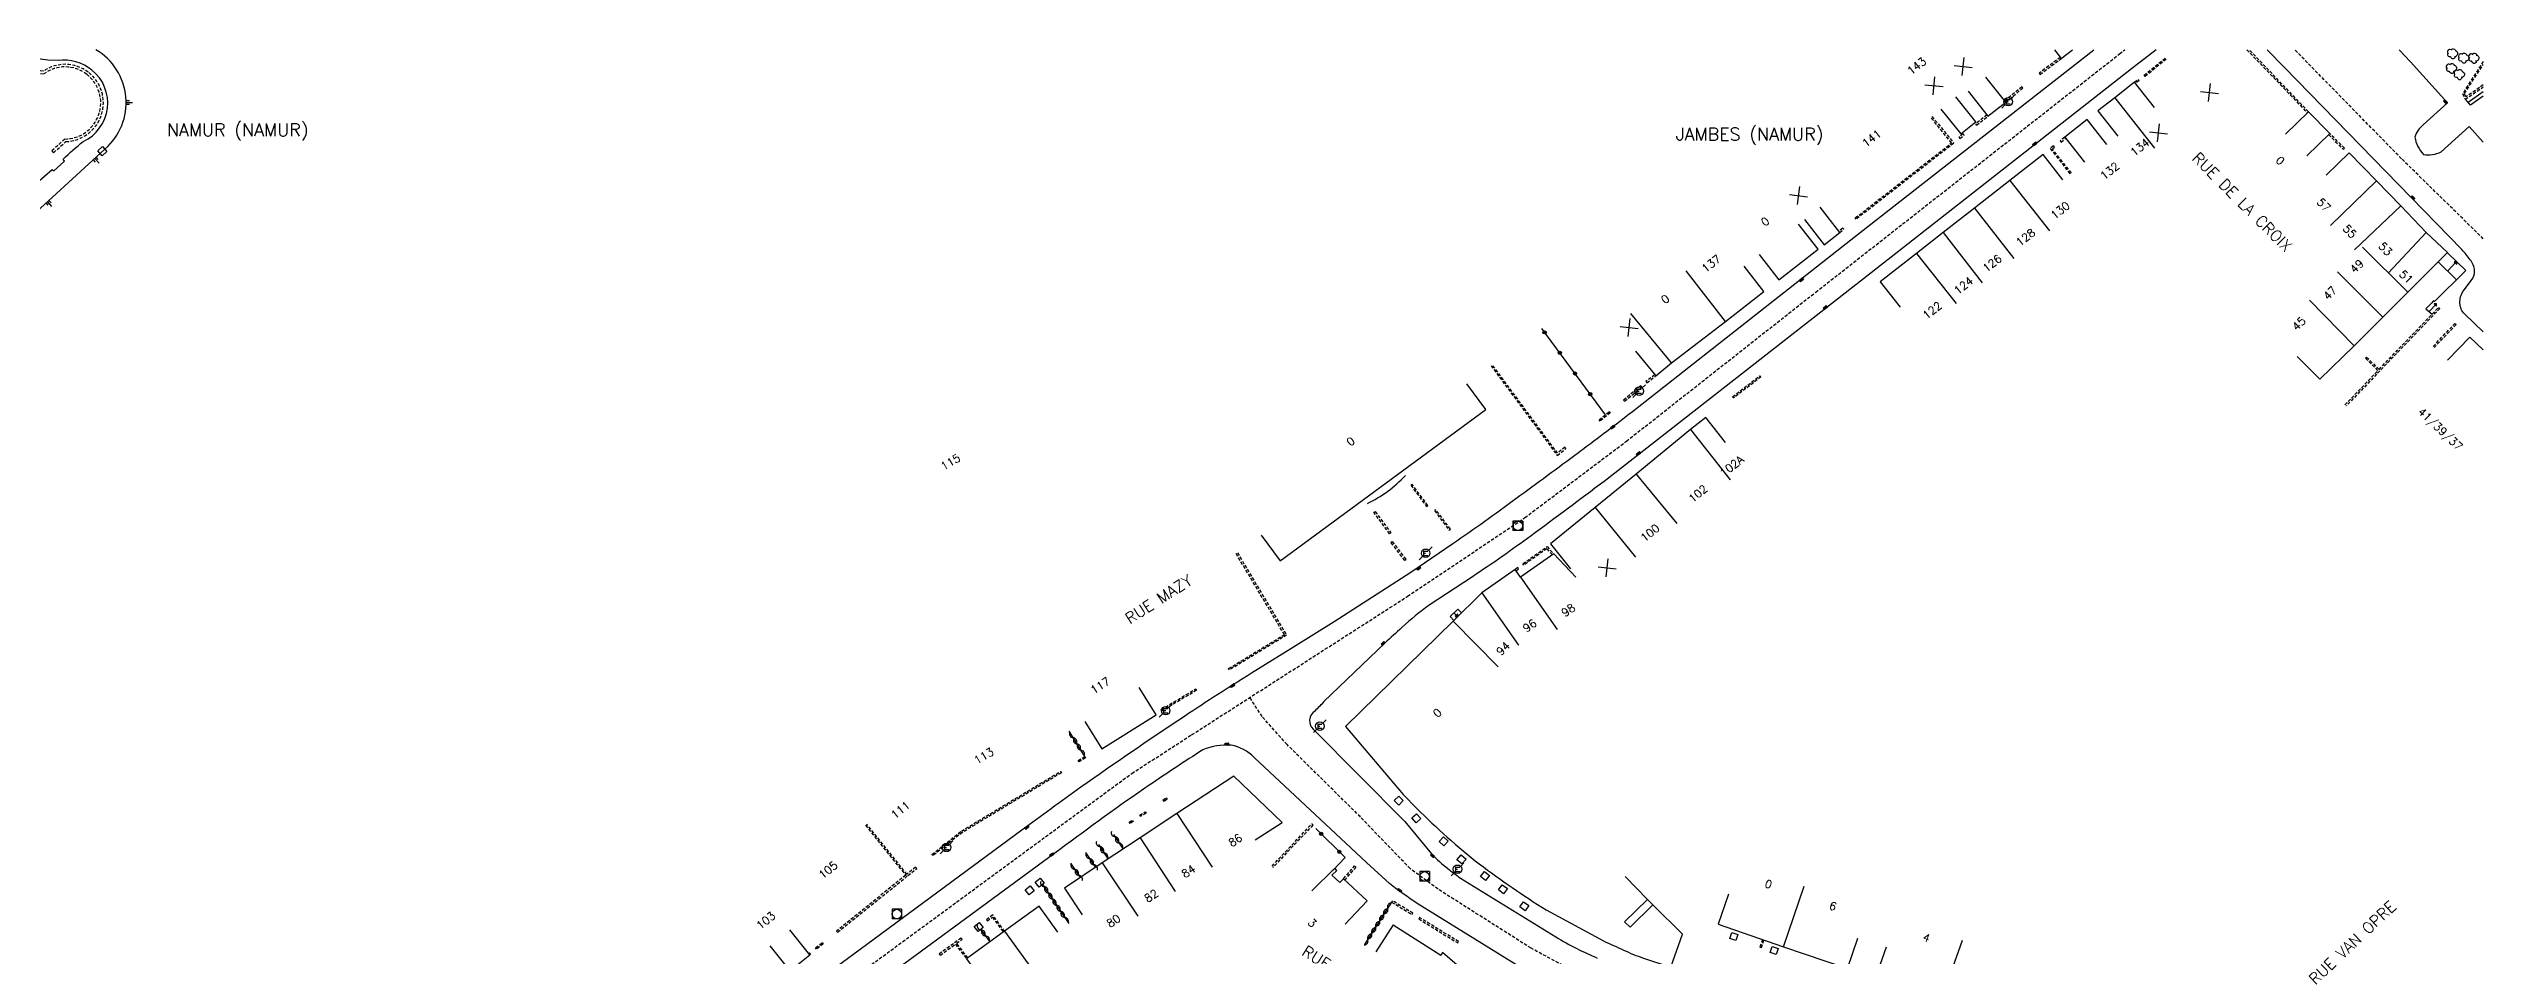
# Model space of a CAD drawing. Header units: millimetres. Extents: x 185000 to 186002, y 127000 to 128000.
# Drawn here: x 185619.6 to 186000, y 127858.5 to 128000.2 of the extents above; entities that cross this region are included whole.
import ezdxf
from ezdxf.enums import TextEntityAlignment as Align

# ---------------------------------------------------------------- set-up
doc = ezdxf.new("R2010")
doc.units = ezdxf.units.MM
doc.linetypes.add('DASHED', pattern=[0.75, 0.5, -0.25])
doc.layers.get('0').update_dxf_attribs({"linetype": 'CONTINUOUS'})
for name, color, linetype in [('W0001', 6, 'DASHED'), ('W0008', 7, 'CONTINUOUS'), ('W0100', 7, 'CONTINUOUS'), ('W0112', 1, 'DASHED'), ('W0211', 2, 'CONTINUOUS'), ('W0300', 7, 'CONTINUOUS'), ('W0310', 3, 'CONTINUOUS'), ('W0322', 7, 'CONTINUOUS'), ('W0334', 7, 'CONTINUOUS'), ('W0400', 7, 'CONTINUOUS'), ('W0420', 7, 'CONTINUOUS'), ('W0471', 7, 'CONTINUOUS'), ('W0980', 7, 'CONTINUOUS'), ('W0989', 7, 'CONTINUOUS'), ('W0991', 7, 'CONTINUOUS'), ('W1102', 7, 'CONTINUOUS')]:
    doc.layers.add(name, color=color, linetype=linetype)
doc.styles.get("Standard").update_dxf_attribs({"font": 'romans.shx', "width": 0.85})

# ---------------------------------------------------------------- blocks, each defined once
blk = doc.blocks.new('t211o')
at = {"color": 0, "linetype": 'Continuous'}
for p, q in [((-0.29, 0.5), (-0.29, 0)), ((0, 1), (0, 0)), ((0.29, 0.5), (0.29, 0))]:
    blk.add_line(p, q, dxfattribs=at)
blk = doc.blocks.new('T400')
for p, q in [((-0.15, 0.3), (0.15, 0.3)), ((-0.15, -0.25), (-0.15, 0.3)), ((-0.15, 0.15), (0.15, 0.15)), ((-0.15, 0), (0.15, 0)), ((0.15, 0.3), (0.15, -0.25)), ((-0.15, -0.15), (0.15, -0.15)), ((-0.15, -0.25), (-0.15, -0.3)), ((-0.15, -0.3), (0.15, -0.3)), ((0.15, -0.3), (0.15, -0.25))]:
    blk.add_line(p, q)
blk = doc.blocks.new('T471')
for p, q in [((-0.333334, 0.333334), (-0.333334, -0.333334)), ((-0.333334, 0.333334), (0.333334, 0.333334)), ((-0.333334, 0), (0, 0)), ((0.500001, 0.500001), (1.000002, 1.000002)), ((-0.500001, -0.500001), (-1.000002, -1.000002)), ((-0.333334, -0.333334), (0.333334, -0.333334))]:
    blk.add_line(p, q)
blk.add_ellipse((0, 0), major_axis=(0.471405, 0.471405), ratio=1, start_param=5.4977871438, end_param=11.780972451)
blk = doc.blocks.new('T420')
for p, q in [((0.75, 0.75), (-0.75, 0.75)), ((-0.75, 0.75), (-0.75, -0.75)), ((0.75, 0.75), (0.75, -0.75)), ((0.75, -0.75), (-0.75, -0.75))]:
    blk.add_line(p, q)
blk.add_ellipse((0, 0), major_axis=(-0.53, 0.53), ratio=1, start_param=3.926991, end_param=10.210176)
blk = doc.blocks.new('t112o')
at = {"color": 0, "linetype": 'Continuous'}
for p, q in [((-0.5, 0.5), (0.5, 0.5)), ((-0.5, -0.5), (-0.5, 0.5)), ((0.5, 0.5), (0.5, -0.5)), ((0.5, -0.5), (-0.5, -0.5))]:
    blk.add_line(p, q, dxfattribs=at)
blk = doc.blocks.new('t991o')
at = {"color": 0, "linetype": 'Continuous'}
for p, q in [((-1, 1), (1, -1)), ((-1, -1), (1, 1))]:
    blk.add_line(p, q, dxfattribs=at)
blk = doc.blocks.new('t322o')
at = {"color": 0, "linetype": 'Continuous'}
for radius in [0.25, 0.15]:
    blk.add_circle((0, 0), radius, dxfattribs=at)
blk = doc.blocks.new('t310o')
at = {"color": 0, "linetype": 'Continuous'}
for centre, start, end in [((-0.5, 0.38), 216.8699, 323.1304), ((0.5, -0.37), 36.8699, 143.1303)]:
    blk.add_arc(centre, 0.625, start, end, dxfattribs=at)
blk = doc.blocks.new('T300')
for p, q in [((-0.8, 0.51), (-0.86, 0.34)), ((-0.86, 0.34), (-0.86, 0.17)), ((-0.86, 0.17), (-0.74, 0.06)), ((-0.69, 0.63), (-0.8, 0.51)), ((-0.8, -0.06), (-0.74, 0.06)), ((-0.74, 0.06), (-0.69, 0.11)), ((-0.57, 0.69), (-0.69, 0.63)), ((-0.46, 0.69), (-0.57, 0.69)), ((-0.29, 0.63), (-0.46, 0.69)), ((-0.29, 0.63), (-0.17, 0.74)), ((-0.23, 0.57), (-0.29, 0.63)), ((-0.17, 0.74), (-0.06, 0.8)), ((-0.06, 0.8), (0.06, 0.8)), ((0.06, 0.8), (0.23, 0.74)), ((0.23, 0.74), (0.34, 0.63)), ((0.34, 0.63), (0.4, 0.51)), ((0.46, 0.46), (0.34, 0.46)), ((0.4, 0.51), (0.4, 0.46)), ((0.57, 0.4), (0.46, 0.46)), ((0.57, 0.4), (0.69, 0.29)), ((0.69, 0.29), (0.74, 0.17)), ((0.74, 0.06), (0.69, -0.17)), ((0.74, 0.17), (0.74, 0.06)), ((-0.8, -0.17), (-0.8, -0.06)), ((-0.8, -0.23), (-0.8, -0.17)), ((-0.74, -0.34), (-0.8, -0.23)), ((-0.69, -0.4), (-0.74, -0.34)), ((-0.51, -0.46), (-0.69, -0.4)), ((-0.4, -0.46), (-0.51, -0.46)), ((-0.4, -0.46), (-0.34, -0.46)), ((-0.34, -0.46), (-0.34, -0.4)), ((-0.34, -0.51), (-0.34, -0.46)), ((-0.29, -0.63), (-0.34, -0.51)), ((-0.17, -0.74), (-0.29, -0.63)), ((-0.06, -0.8), (-0.17, -0.74)), ((0.06, -0.8), (-0.06, -0.8)), ((0.17, -0.74), (0.06, -0.8)), ((0.23, -0.69), (0.17, -0.74)), ((0.29, -0.46), (0.23, -0.46)), ((0.29, -0.63), (0.23, -0.69)), ((0.46, -0.4), (0.29, -0.46)), ((0.34, -0.51), (0.29, -0.63)), ((0.34, -0.51), (0.34, -0.46)), ((0.57, -0.34), (0.46, -0.4)), ((0.63, -0.29), (0.57, -0.34)), ((0.69, -0.17), (0.63, -0.29))]:
    blk.add_line(p, q)

msp = doc.modelspace()

# ---------------------------------------------------------------- linework, layer by layer
at = {"layer": 'W0001'}
for points in [[(185551.8, 127578.6), (185566.26, 127595.71), (185591.82, 127630.13), (185612.29, 127661.12), (185636.43, 127724.75), (185649.69, 127760.94), (185653.36, 127770.4), (185657.14, 127778.09), (185660.69, 127783.76), (185666.02, 127790.39), (185670.87, 127795.83), (185677.85, 127803.04), (185697.02, 127819.48), (185729.45, 127843.25), (185788.85, 127886.9), (185798.2, 127892.93), (185831.93, 127914.57), (185850.27, 127926.87), (185866.13, 127938.82), (185895.71, 127962.12), (185943.16, 127999.35)], [(185943.16, 127999.35), (185943.99, 128000)], [(186000, 127970.45), (185987.23, 127982.97), (185970.54, 128000)], [(185824.56, 127880.09), (185813.11, 127891.39), (185809.21, 127895.77), (185807.29, 127898.76)], [(185704.88, 127660.86), (185723.99, 127683.36), (185748.38, 127712.3), (185753.88, 127719.04), (185797.05, 127770.07), (185820.29, 127797.76), (185855.26, 127838.41), (185864.3, 127851.58), (185859.52, 127855.11), (185851.22, 127859.57), (185836.69, 127868.8), (185832.33, 127872.02), (185824.24, 127880.42)]]:
    msp.add_lwpolyline(points, dxfattribs=at)
at = {"layer": 'W0008', "flags": 128}
for points in [[(185710.53, 127833.03), (185746.41, 127859.44), (185771.67, 127878.06, -0.004), (185780.9, 127884.77, -0.0084), (185797.06, 127895.85, -0.0081), (185807.57, 127902.62), (185813.69, 127906.4), (185820.49, 127910.66), (185832.42, 127918.37), (185839.03, 127922.84, 0.0091), (185848.87, 127929.87, 0.0023), (185858.65, 127937.07, 0.0013), (185861.04, 127938.86, 0.0049), (185869.04, 127945.01), (185902.66, 127971.42), (185939.14, 128000)], [(186000, 127955.89), (185997.06, 127958.7, -0.1868), (185996.35, 127960.38, -0.1737), (185996.9, 127962.31), (185998.12, 127963.95, 0.1597), (185998.64, 127965.45, 0.1457), (185997.96, 127967.18, 0.0367), (185996.64, 127968.76), (185968.92, 127997.24), (185966.24, 128000, 0.1889)], [(185986.88, 128000), (185988.61, 127998.09), (185994.38, 127991.71), (185990.62, 127988.27, 0.1582), (185989.31, 127986.35, 0.1581), (185990.66, 127983.63, 0.1551), (185993.42, 127984.06), (185997.78, 127988), (186000, 127985.55)], [(185825.5, 127872.98), (185807.98, 127889.39, 0.1473), (185804.36, 127891.3, 0.1127), (185799.95, 127890.58, 0.006), (185791.54, 127885.04, 0.0088), (185777.63, 127875.02), (185742.03, 127848.83), (185704.94, 127821.26, 0.0453), (185697.13, 127814.75, 0.00642), (185690.05, 127807.54, 0.0699), (185690.04, 127807.52), (185676, 127791.48, 0.1312), (185674.49, 127788.59, 0.1459), (185674.79, 127785.79, 0.1044), (185675.76, 127784.35), (185702.23, 127759.29, 0.011), (185711.83, 127750.69, 0.0008), (185715.85, 127747.23)], [(185831.51, 127879.39), (185835.68, 127874.3, 0.0354), (185838.22, 127872.01, 0.0109), (185840.22, 127870.52), (185855.09, 127861.33, 0.0139), (185858.37, 127859.52, 0.0106), (185861.58, 127858.02, 0.0499)], [(185715.85, 127747.23), (185718.31, 127745.19, 0.0057), (185721.93, 127742.25), (185749.01, 127720.69, 0.1971), (185750.13, 127720.39, 0.083), (185750.93, 127720.69), (185779.22, 127754.26), (185823.5, 127806.76), (185857.9, 127847.02, 0.1426), (185858.81, 127849.37, 0.1456), (185857.58, 127851.62), (185833.44, 127866.55, -0.0166), (185829.11, 127869.69), (185825.5, 127872.98)]]:
    msp.add_lwpolyline(points, format="xyb", dxfattribs=at)
msp.add_lwpolyline([(185948.87, 128000), (185945.03, 127997.01)], dxfattribs=at)
at = {"layer": 'W0008'}
msp.add_lwpolyline([(185945.03, 127997.01), (185903.17, 127964.17), (185862.63, 127932.53, -0.0039), (185851.22, 127924.03, -0.0121), (185842.08, 127917.64), (185835.31, 127913.19, 0.038), (185831.06, 127909.69, 0.0079), (185828.38, 127907.24), (185818.87, 127898.11, -0.0027), (185817.44, 127896.62, 0.478233), (185817.18, 127893.79), (185831.51, 127879.39)], format="xyb", dxfattribs=at)
at = {"layer": 'W0100'}
for p, q in [((185829.68, 127863.23), (185826.99, 127859.02)), ((185837.37, 127858.9), (185837.11, 127858.49))]:
    msp.add_line(p, q, dxfattribs=at)
for points in [[(185932.98, 128000), (185934.06, 127998.62), (185935.81, 128000)], [(185919.52, 127993.55), (185922.61, 127989.62), (185925.39, 127991.8), (185922.3, 127995.73)], [(185915.23, 127990.71), (185918.39, 127986.84), (185920.73, 127988.75), (185917.57, 127992.62)], [(185997.61, 127991.82), (186000, 127993.48)], [(185941.19, 127985.18), (185938.09, 127989.11), (185934.61, 127986.35), (185937.71, 127982.43)], [(185886.88, 127967.99), (185889.95, 127964.04), (185896.08, 127968.81), (185893.01, 127972.76)], [(185893.93, 127973.49), (185897, 127969.53), (185899.45, 127971.44), (185896.39, 127975.39)], [(185994.41, 127965.41), (185995.83, 127966.88), (185995.43, 127966.87), (185995.84, 127966.48), (185995.83, 127966.88)], [(185991.52, 127959.09), (185992.7, 127960.31), (185992.3, 127960.3), (185992.71, 127959.91), (185992.7, 127960.31)], [(186000, 127953.08), (185997.88, 127955.1), (185994.43, 127951.48)], [(185809.07, 127924.12), (185812.04, 127920.1), (185844.14, 127943.78), (185841.17, 127947.8)], [(185858.23, 127917.59), (185854.76, 127921.19), (185849.59, 127917.56), (185848.74, 127918.77), (185843.53, 127915.12), (185839.04, 127910.67), (185822.23, 127894.21), (185831.23, 127883.58), (185833.39, 127881.4)], [(185839.18, 127910.8), (185838.58, 127911.4), (185839.78, 127912.58), (185840.37, 127911.99)], [(185839.18, 127911.99), (185839.78, 127911.4), (185839.78, 127911.8), (185839.38, 127911.4), (185839.78, 127911.4)], [(185781.52, 127895), (185784.17, 127890.76), (185792.66, 127896.05), (185790.02, 127900.3)], [(185732.3, 127859.93), (185735.43, 127856.03), (185738.55, 127858.54), (185735.42, 127862.44)], [(185829.68, 127863.23), (185837.11, 127858.49)]]:
    msp.add_lwpolyline(points, dxfattribs=at)
at = {"layer": 'W0100', "flags": 128}
for points in [[(185948.62, 127991), (185945.52, 127994.93), (185942.43, 127992.48), (185939.8, 127990.43), (185942.88, 127986.49)], [(186000, 127992.75), (185998.01, 127991.34), (185997.22, 127992.3)], [(185972.43, 127983.43), (185976.01, 127986.92), (185972.69, 127990.31), (185969.12, 127986.82)], [(185934.32, 127979.68), (185931.24, 127983.62), (185926.05, 127979.55), (185920.51, 127975.25), (185915.6, 127971.46), (185911.45, 127968.18), (185905.79, 127963.71), (185908.89, 127959.78)], [(185970.94, 127952.06), (185974.45, 127948.5), (185979.8, 127953.72), (185984.3, 127958.2), (185988.19, 127962.09), (185994.43, 127968.29), (185991.07, 127971.43), (185987.14, 127975.59), (185983.29, 127979.52), (185979.02, 127983.89), (185975.45, 127980.39)], [(185994.39, 127968.27), (185997.27, 127965.49), (185992.37, 127960.64), (185992.24, 127960.75), (185991.89, 127960.39), (185991.04, 127959.52), (185992, 127958.67)], [(185867.54, 127952.87), (185870.72, 127949.01), (185873.19, 127951.04), (185881.59, 127957.53), (185887.6, 127962.2), (185884.52, 127966.15)], [(185992.96, 127966.83), (185995.81, 127964.04)], [(185881.59, 127938.59), (185878.51, 127942.53), (185876.14, 127940.67), (185867.66, 127933.69), (185861.22, 127928.46), (185854.24, 127922.75), (185857.41, 127918.88)], [(185808.12, 127876.5), (185812.32, 127879.21), (185804.79, 127886.48), (185795.9, 127880.61), (185790.13, 127876.81), (185784.24, 127872.89), (185778.34, 127868.98), (185781.11, 127864.81)], [(185822.17, 127863.34), (185825.61, 127866.97), (185821.93, 127870.44), (185821.35, 127869.82), (185820.11, 127870.97), (185820.89, 127871.74), (185820.55, 127872.07), (185817, 127868.54)], [(185777.31, 127862.1), (185774.37, 127866.14), (185768.96, 127862.21), (185763.04, 127857.92), (185765.98, 127853.87)], [(185882.08, 127868.04), (185880.46, 127863.31), (185890.64, 127859.81), (185900.68, 127856.4), (185902.3, 127861.13)], [(185841.18, 127855.62), (185837.37, 127858.9)], [(185906.73, 127859.71), (185905.06, 127854.99), (185915.29, 127851.38), (185913.61, 127846.13), (185914.09, 127845.94), (185915.21, 127841.44), (185914.86, 127841.02), (185923.26, 127832.96), (185926.72, 127836.57)]]:
    msp.add_lwpolyline(points, dxfattribs=at)
msp.add_lwpolyline([(185833.39, 127881.4, 0.029234), (185843.14, 127872.74, 0.0211), (185853.58, 127865.56), (185862.54, 127860.7, -0.0006), (185865.69, 127859.28, 0.0281), (185868.77, 127858.02), (185873.08, 127856.63), (185874.88, 127861.75), (185870.27, 127866.34), (185869.42, 127867.21), (185865.92, 127870.78)], format="xyb", dxfattribs=at)
at = {"layer": 'W0112'}
for points in [[(185933.91, 127998.81), (185930.6, 127996.35), (185930.75, 127996.15), (185934.06, 127998.62)], [(185950.46, 127998.52), (185947.16, 127995.83), (185947, 127996.03), (185950.31, 127998.72)], [(185963.08, 128000), (185972.51, 127990.14)], [(185972.69, 127990.31), (185963.42, 128000)], [(185945.52, 127994.93), (185946.08, 127995.37), (185946.23, 127995.17), (185945.67, 127994.73)], [(186000, 127998.17), (185996.77, 127993.16), (185997.18, 127992.27), (186000, 127994.2)], [(186000, 127994.5), (185997.29, 127992.65), (185997.05, 127993.14), (186000, 127997.71)], [(185925.39, 127991.8), (185928.08, 127994.03), (185927.92, 127994.22), (185925.23, 127992)], [(185913.86, 127989.59), (185917.28, 127985.4), (185902.03, 127973.51), (185901.88, 127973.71), (185916.93, 127985.44), (185913.66, 127989.43)], [(185922.46, 127989.81), (185920.68, 127988.42), (185920.84, 127988.22), (185922.61, 127989.62)], [(185935.65, 127980.72), (185932.67, 127984.52), (185932.99, 127984.79), (185932.83, 127984.98), (185932.33, 127984.56), (185935.45, 127980.57)], [(185934.61, 127986.35), (185933.87, 127985.77), (185934.03, 127985.57), (185934.77, 127986.16)], [(185975.82, 127986.74), (185978.12, 127984.44), (185978.3, 127984.62), (185976.01, 127986.92)], [(185899.45, 127971.44), (185900.08, 127971.94), (185899.93, 127972.14), (185899.3, 127971.63)], [(185978.37, 127944.48), (185983.54, 127949.86), (185981.58, 127951.79), (185981.76, 127951.97), (185983.71, 127950.04), (185993.01, 127959.72), (185993.19, 127959.55), (185978.55, 127944.3)], [(185992.16, 127953.64), (185995.56, 127957.21), (185995.74, 127957.04), (185992.34, 127953.47)], [(185844.97, 127950.61), (185855.33, 127936.58), (185856.68, 127937.67), (185856.52, 127937.87), (185855.37, 127936.94), (185845.17, 127950.76)], [(185870.56, 127949.2), (185869.17, 127948.14), (185869.32, 127947.94), (185870.72, 127949.01)], [(185805.35, 127921.38), (185813.03, 127908.5), (185804.11, 127903.06), (185803.98, 127903.28), (185812.69, 127908.58), (185805.14, 127921.25)], [(185848.88, 127918.57), (185849.28, 127918.85), (185849.14, 127919.06), (185848.74, 127918.77)], [(185854.56, 127921.04), (185853.7, 127922.02), (185850.09, 127919.45), (185849.94, 127919.65), (185853.74, 127922.35), (185854.76, 127921.19)], [(185747.26, 127878.78), (185753.52, 127870.98), (185742.72, 127862.25), (185742.88, 127862.06), (185753.87, 127870.94), (185755.24, 127872.03), (185755.08, 127872.23), (185753.71, 127871.14), (185753.71, 127871.14), (185747.46, 127878.94)], [(185810.76, 127872.42), (185816.97, 127878.99), (185817.15, 127878.82), (185810.9, 127872.21)], [(185821.93, 127870.44), (185823.66, 127872.43), (185823.85, 127872.26), (185822.12, 127870.28)], [(185768.97, 127862.22), (185767.12, 127864.77), (185766.14, 127864.03), (185766.29, 127863.84), (185767.07, 127864.42), (185768.77, 127862.08)], [(185738.54, 127858.55), (185738.67, 127858.68), (185738.5, 127858.86), (185738.39, 127858.74)], [(185763.24, 127858.07), (185761.48, 127860.34), (185762.33, 127860.96), (185762.18, 127861.16), (185758.76, 127858.67), (185758.91, 127858.47), (185761.28, 127860.19), (185763.04, 127857.92)], [(185887.38, 127860.93), (185886.97, 127859.74), (185887.21, 127859.66), (185887.62, 127860.85)]]:
    msp.add_lwpolyline(points, dxfattribs=at)
msp.add_lwpolyline([(185616.1, 127996.54), (185618.89, 127996.22, -0.336962), (185625.56, 127996.18, -0.714226), (185622.15, 127986.05), (185620.12, 127984.19), (185620.39, 127983.9), (185622.3, 127985.65, 0.704493), (185625.81, 127996.5, 0.329346), (185618.78, 127996.63), (185616.15, 127996.93)], format="xyb", close=True, dxfattribs=at)
for points in [[(185918.23, 127986.14), (185918.89, 127986.67), (185918.73, 127986.87), (185918.07, 127986.34)], [(185865.84, 127945.05), (185868.53, 127947.29), (185868.37, 127947.48), (185865.68, 127945.25)], [(185882.72, 127945.77), (185886.99, 127949.06), (185887.15, 127948.86), (185882.88, 127945.57)], [(185861.85, 127942.16), (185863.45, 127943.46), (185863.61, 127943.26), (185862.01, 127941.96)], [(185832.43, 127931.92), (185834.91, 127928.62), (185835.11, 127928.77), (185832.63, 127932.07)], [(185826.87, 127927.83), (185829.33, 127924.49), (185829.13, 127924.34), (185826.67, 127927.68)], [(185838.62, 127925.07), (185836.34, 127928.11), (185836.14, 127927.96), (185838.42, 127924.92)], [(185831.49, 127920.16), (185829.34, 127923), (185829.54, 127923.16), (185831.69, 127920.31)], [(185793.45, 127896.88), (185798.84, 127900.1), (185798.97, 127899.89), (185793.58, 127896.67)], [(185781.64, 127889.34), (185780.61, 127888.69), (185780.47, 127888.9), (185781.51, 127889.55)], [(185777.84, 127887), (185762.39, 127877.68), (185757.79, 127874.05), (185757.63, 127874.24), (185762.24, 127877.89), (185777.71, 127887.21)], [(185791.07, 127880.66), (185790.2, 127880.17), (185790.08, 127880.38), (185790.94, 127880.87)], [(185794.36, 127882.88), (185793.88, 127882.49), (185793.72, 127882.69), (185794.2, 127883.07)], [(185788.43, 127879.26), (185788.94, 127879.6), (185789.08, 127879.39), (185788.57, 127879.05)], [(185829.44, 127866.79), (185832.64, 127864.82), (185832.77, 127865.04), (185829.57, 127867)], [(185833.68, 127864.15), (185839.78, 127860.39), (185839.91, 127860.6), (185833.81, 127864.36)], [(185740.63, 127860.24), (185739.61, 127859.43), (185739.45, 127859.63), (185740.48, 127860.44)]]:
    msp.add_lwpolyline(points, close=True, dxfattribs=at)
at = {"layer": 'W0211'}
msp.add_lwpolyline([(185445.38, 127817.53), (185455.9, 127827.14), (185495.28, 127862.97), (185531.22, 127895.7), (185565.58, 127927.06), (185600.95, 127959.2), (185600.24, 127960.01), (185612.62, 127971.33), (185613.28, 127970.61), (185628.42, 127984.48, 0.512649), (185627.01, 128000)], format="xyb", dxfattribs=at)
at = {"layer": 'W0310'}
for p, q in [((185781.51, 127889.55), (185779.07, 127893.47)), ((185785.98, 127877.35), (185787.5, 127875.06)), ((185781.63, 127874.53), (185783.19, 127872.19)), ((185783.65, 127875.78), (185785.16, 127873.5)), ((185774.87, 127869.62), (185778.99, 127863.41)), ((185779.29, 127872.88), (185780.8, 127870.61)), ((185829.44, 127866.79), (185825.21, 127860.16)), ((185765.17, 127862.61), (185766.66, 127860.55))]:
    msp.add_line(p, q, dxfattribs=at)
at = {"layer": 'W0322'}
msp.add_line((185862.84, 127942.96), (185852.89, 127956.45), dxfattribs=at)
at = {"layer": 'W0322', "flags": 128}
msp.add_lwpolyline([(185820.3, 127871.77), (185822.17, 127873.75), (185817.62, 127878.27)], dxfattribs=at)
at = {"layer": 'W0334'}
msp.add_lwpolyline([(185611.14, 127973.07, 0.085973), (185617.77, 127979.19), (185620.16, 127981.3), (185620.41, 127981.07), (185622.09, 127982.61), (185621.9, 127982.89, -0.030551), (185625.03, 127985.66, 0.554543), (185626.39, 127996.83, 0.207058), (185621.09, 127998.3), (185619.49, 127998.36), (185616.86, 127998.72), (185616.88, 127999.06), (185614.57, 127999.35), (185614.52, 127998.96), (185612.07, 127999.26), (185610.05, 127999.66), (185606.59, 127999.85)], format="xyb", dxfattribs=at)
at = {"layer": 'W0334', "flags": 128}
msp.add_lwpolyline([(185825.65, 127929.06, 0.0346), (185828.79, 127930.94, 0.0357), (185831.6, 127933.45)], format="xyb", dxfattribs=at)
at = {"layer": 'W1102'}
for p, q in [((185942.43, 127992.48), (185948.62, 127984.64)), ((185926.05, 127979.55), (185932.21, 127971.68)), ((185983.29, 127979.52), (185976.15, 127972.52)), ((185920.51, 127975.25), (185926.64, 127967.36)), ((185987.14, 127975.59), (185979.87, 127968.72)), ((185911.45, 127968.18), (185917.65, 127960.33)), ((185915.6, 127971.46), (185921.72, 127963.55)), ((185988.19, 127962.09), (185981.13, 127969.16)), ((185991.07, 127971.43), (185985.17, 127965.11)), ((185881.59, 127957.53), (185875.47, 127965.44)), ((185984.3, 127958.2), (185977.24, 127965.29)), ((185979.8, 127953.72), (185972.82, 127960.88)), ((185873.19, 127951.04), (185866.84, 127958.76)), ((185876.14, 127940.67), (185882.31, 127932.8)), ((185867.66, 127933.69), (185874.01, 127925.97)), ((185861.22, 127928.46), (185867.53, 127920.7)), ((185843.53, 127915.12), (185849.27, 127906.93)), ((185849.59, 127917.56), (185855.33, 127909.37)), ((185839.04, 127910.67), (185846.09, 127903.57)), ((185795.9, 127880.61), (185801.41, 127872.26)), ((185790.13, 127876.81), (185795.64, 127868.46)), ((185784.24, 127872.89), (185789.77, 127864.56)), ((185890.64, 127859.81), (185893.9, 127869.26)), ((185768.96, 127862.21), (185774.83, 127854.12)), ((185915.29, 127851.38), (185918.62, 127860.81))]:
    msp.add_line(p, q, dxfattribs=at)
msp.add_lwpolyline([(185870.27, 127866.34), (185866.7, 127862.84), (185865.85, 127863.71), (185869.42, 127867.21)], dxfattribs=at)

# ---------------------------------------------------------------- block references
at = {"layer": 'W0112'}
for p, rotation in [((185628.01, 127984.15), 42.48523160634409), ((185830.56, 127882.64), 314.9206343370275), ((185833.3, 127879.89), 311.9733077749127), ((185837.59, 127876.26), 317.093229955235), ((185840.36, 127873.45), 139.1059511777444), ((185772.88, 127868.61), 37.71043182399556), ((185774.44, 127869.82), 217.7104318231752), ((185844.05, 127870.85), 141.0425407829277), ((185846.83, 127868.78), 143.7390668630748), ((185850.18, 127866.13), 143.9780036186915), ((185764.92, 127862.9), 217.9056885698065), ((185882.91, 127861.41), 340.6273415495309), ((185889.22, 127859.23), 161.175504824453)]:
    msp.add_blockref('t112o', p, dxfattribs=dict(at, rotation=rotation))
at = {"layer": 'W0211'}
for p, rotation in [((185631.73, 127991.72), 269.801822687223), ((185626.82, 127983.01), 222.4852316063441), ((185619.44, 127976.26), 222.4852316063441)]:
    msp.add_blockref('t211o', p, dxfattribs=dict(at, rotation=rotation))
at = {"layer": 'W0300'}
for p in [(185995.25, 127999.37), (185996.99, 127998.68), (185998.57, 127998.66), (185995.08, 127997.07), (185996.3, 127996.12)]:
    msp.add_blockref('T300', p, dxfattribs=at)
at = {"layer": 'W0310'}
for p, rotation in [((185779.68, 127892.49), 121.9482898528308), ((185780.29, 127891.51), 121.9482898528308), ((185780.9, 127890.53), 121.9482898528308), ((185786.22, 127876.98), 303.5822442587959), ((185786.86, 127876.02), 303.5822442587959), ((185782.27, 127873.57), 303.582244258482), ((185782.91, 127872.61), 303.582244258482), ((185783.88, 127875.43), 303.5822442586157), ((185784.52, 127874.47), 303.5822442586157), ((185775.16, 127869.18), 303.5822442587511), ((185779.92, 127871.92), 303.5822442585456), ((185780.56, 127870.96), 303.5822442585456), ((185775.8, 127868.22), 303.5822442587511), ((185776.44, 127867.26), 303.5822442587511), ((185777.08, 127866.29), 303.5822442587511), ((185777.72, 127865.33), 303.5822442587511), ((185828.19, 127864.84), 237.4556570517194), ((185828.82, 127865.81), 237.4556570517194), ((185765.31, 127862.42), 305.9636567975758), ((185765.99, 127861.49), 305.9636567975758), ((185778.35, 127864.37), 303.5822442587511), ((185825.71, 127860.94), 237.4556570517194), ((185826.33, 127861.92), 237.4556570517194), ((185826.95, 127862.89), 237.4556570517194), ((185827.57, 127863.87), 237.4556570517194)]:
    msp.add_blockref('t310o', p, dxfattribs=dict(at, rotation=rotation))
at = {"layer": 'W0322'}
for p, rotation in [((185853.34, 127955.83), 126.4218469811437), ((185855.72, 127952.62), 126.4218469811437), ((185858.09, 127949.4), 126.4218469811437), ((185860.47, 127946.18), 126.4218469811437), ((185818.43, 127877.46), 135.1976819388718), ((185821.27, 127874.64), 135.1976819388718)]:
    msp.add_blockref('t322o', p, dxfattribs=dict(at, rotation=rotation))
at = {"layer": 'W0400'}
for p, rotation in [((185994.1, 127991.85), 222.707918171181), ((185929.91, 127985.28), 127.8199875520264), ((185989, 127976.86), 42.15449388754196), ((185893.47, 127964.04), 309.5736406123457), ((185897.2, 127959.7), 128.2439098046197), ((185863.97, 127941), 307.6599587356105), ((185868.02, 127936.88), 127.3552854226206), ((185833.66, 127918.94), 307.4749611250556), ((185828.11, 127907.18), 134.7525353439615), ((185804.61, 127900.61), 123.2738582044542), ((185803.72, 127891.47), 90), ((185772.43, 127878.47), 306.8103561495031), ((185776.33, 127874.19), 305.785848049571), ((185835.83, 127874.03), 47.85280846265481), ((185830.69, 127868.6), 235.0463834775365)]:
    msp.add_blockref('T400', p, dxfattribs=dict(at, rotation=rotation))
at = {"layer": 'W0420'}
for p in [(185849.15, 127925.59), (185849.19, 127925.59), (185834.59, 127870.79), (185752.14, 127864.9)]:
    msp.add_blockref('T420', p, dxfattribs=at)
at = {"layer": 'W0471'}
for p in [(185925.77, 127991.88), (185868.11, 127946.64), (185834.76, 127921.3), (185794.14, 127896.7), (185818.23, 127894.28), (185759.91, 127875.33), (185839.74, 127871.91)]:
    msp.add_blockref('T471', p, dxfattribs=at)
at = {"layer": 'W0991'}
for p, rotation in [((185918.74, 127997.39), 38.18765247589413), ((185914.18, 127994.38), 39.26529870108368), ((185957.2, 127993.34), 38.59641533146971), ((185949.24, 127987.03), 38.2919052257359), ((185893.02, 127977.2), 37.78250770799992), ((185866.56, 127956.59), 39.41427973456638), ((185863.12, 127919.03), 39.29164150817195)]:
    msp.add_blockref('t991o', p, dxfattribs=dict(at, rotation=rotation))

# ---------------------------------------------------------------- texts
at = {"layer": 'W0980'}
for s, p in [('NAMUR (NAMUR)', (185649.15, 127987.34)), ('JAMBES (NAMUR)', (185885.37, 127986.67))]:
    msp.add_text(s, height=2, dxfattribs=at).set_placement(p, align=Align.MIDDLE)
at = {"layer": 'W0989'}
for s, rotation, p in [('RUE DE LA CROIX', 315.0537, (185962.34, 127976.2)), ('RUE MAZY', 32.8483, (185793.06, 127914.12)), ('RUE VAN OPRE', 43.5364, (185979.55, 127860.45)), ('RUE KEFER', 327.5699, (185821.32, 127855.81))]:
    msp.add_text(s, height=1.75, rotation=rotation, dxfattribs=at).set_placement(p, align=Align.MIDDLE)
at = {"layer": 'W0991'}
for s, rotation, p in [('143', 38.4097, (185911.47, 127997.45)), ('141', 37.94, (185904.43, 127986.16)), ('134', 38.0353, (185946.35, 127984.76)), ('132', 38.3356, (185941.62, 127981.06)), ('0', 314.2984, (185968.27, 127982.68)), ('130', 38.037, (185933.88, 127974.89)), ('57', 314.3323, (185975.08, 127975.76)), ('0', 37.8982, (185887.8, 127973.14)), ('128', 37.8426, (185928.49, 127970.69)), ('55', 314.4134, (185979.14, 127971.61)), ('53', 313.3539, (185984.71, 127968.86)), ('137', 37.8906, (185879.37, 127966.57)), ('124', 38.3019, (185918.79, 127963.15)), ('126', 37.7181, (185923.25, 127966.63)), ('49', 44.9389, (185980.24, 127966.16)), ('51', 316.9423, (185987.95, 127964.51)), ('0', 37.6829, (185872.19, 127961.01)), ('47', 44.8883, (185976.05, 127961.98)), ('122', 38.3239, (185913.89, 127959.27)), ('45', 44.3013, (185971.19, 127957.19)), ('41/39/37', 316.3979, (185993.23, 127940.65)), ('0', 36.4218, (185823.04, 127938.78)), ('115', 30.6955, (185760.52, 127935.56)), ('102A', 38.0794, (185882.57, 127934.91)), ('102', 39.4454, (185877.3, 127930.62)), ('100', 39.1099, (185869.8, 127924.48)), ('98', 35.0326, (185857.05, 127912.42)), ('94', 44.7795, (185846.85, 127906.41)), ('96', 35.0326, (185851.01, 127909.99)), ('117', 31.9483, (185783.92, 127900.62)), ('0', 44.3857, (185836.58, 127896.36)), ('113', 31.0902, (185765.73, 127889.62)), ('111', 38.3408, (185752.71, 127881.18)), ('86', 33.4061, (185805.02, 127876.45)), ('105', 38.9063, (185741.4, 127871.8)), ('84', 33.4275, (185797.7, 127871.61)), ('0', 340.9963, (185888.32, 127869.6)), ('82', 33.5822, (185791.89, 127867.77)), ('6', 341.2618, (185898.39, 127866.15)), ('103', 38.7523, (185731.67, 127863.91)), ('80', 33.5822, (185785.99, 127863.85)), ('3', 314.7895, (185817.05, 127863.53)), ('4', 340.5376, (185913.01, 127861.2))]:
    msp.add_text(s, height=1.25, rotation=rotation, dxfattribs=at).set_placement(p, align=Align.MIDDLE)

doc.saveas('drawing.dxf')
